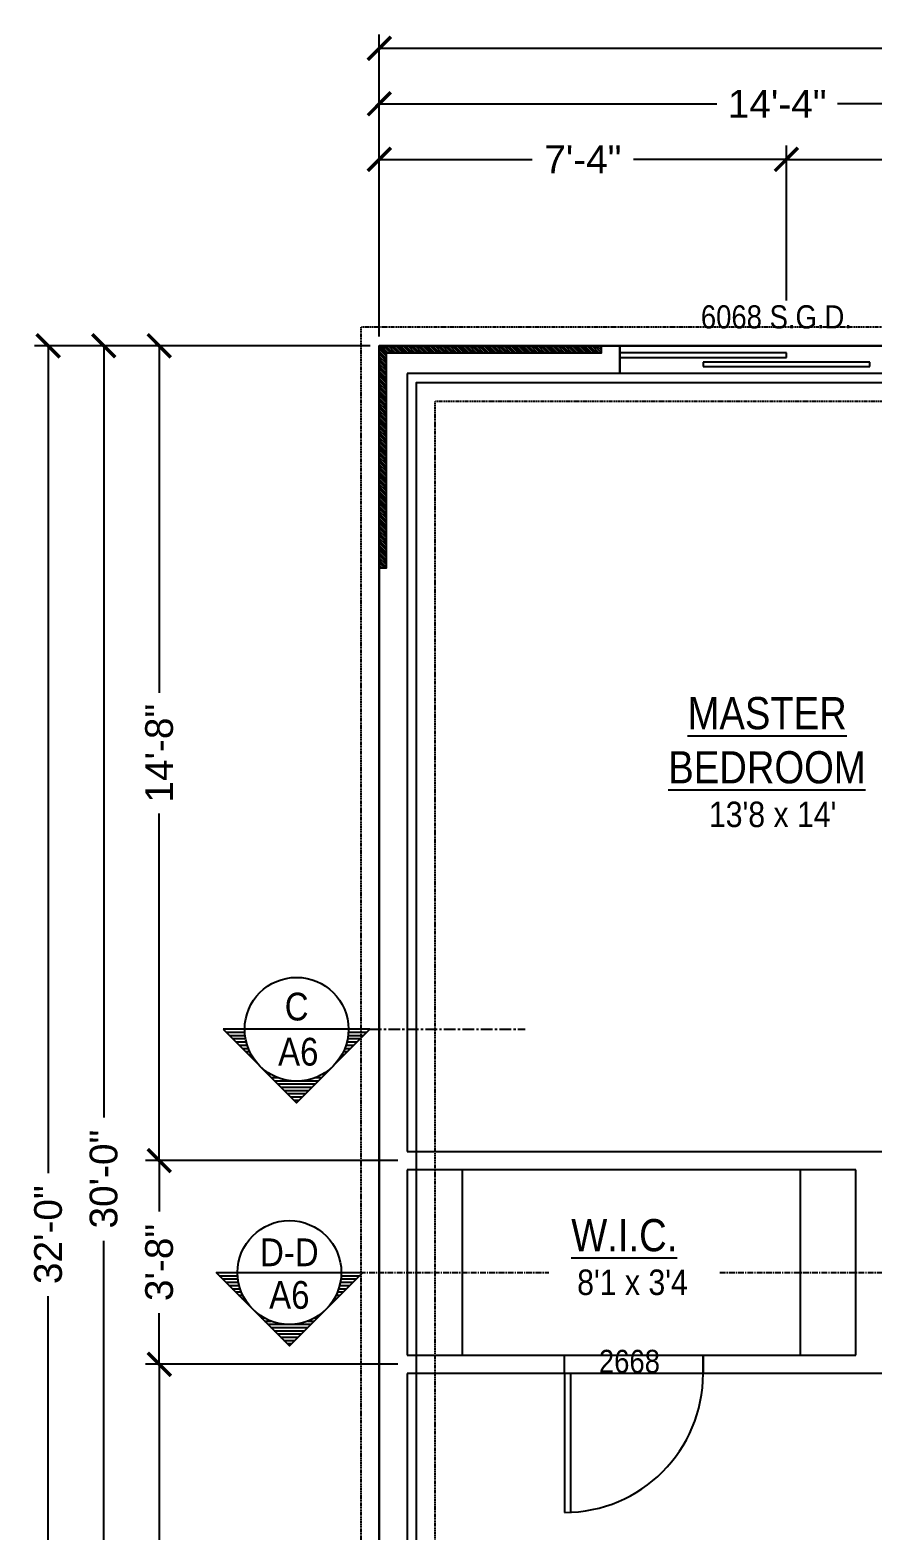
# Model space of a CAD drawing. Header units: millimetres. Extents: x -724 to 239, y -496 to 416.
# Drawn here: x -724.3 to -542.3, y 91.4 to 415.6 of the extents above; entities that cross this region are included whole.
import ezdxf
from ezdxf.enums import TextEntityAlignment as Align

# ---------------------------------------------------------------- set-up
doc = ezdxf.new("R2010")
doc.units = ezdxf.units.MM
for name, pattern in [('CENTER', [2, 1.25, -0.25, 0.25, -0.25]), ('CENTERX2', [4, 2.5, -0.5, 0.5, -0.5]), ('xref-Bishop-Overland-08$0$DASHED2', [0.375, 0.25, -0.125])]:
    doc.linetypes.add(name, pattern=pattern)
for name, color, linetype in [('A-DIMS-1', 152, 'Continuous'), ('A-NOTE', 4, 'Continuous'), ('A-TEXT', 4, 'Continuous'), ('xref-Bishop-Overland-08$0$A-CASE-1', 3, 'Continuous'), ('xref-Bishop-Overland-08$0$A-FOOTPRINT', 5, 'Continuous'), ('xref-Bishop-Overland-08$0$A-HEADER', 30, 'Continuous'), ('xref-Bishop-Overland-08$0$A-OPENING', 1, 'Continuous'), ('xref-Bishop-Overland-08$0$A-WALL', 54, 'Continuous'), ('xref-Bishop-Overland-08$0$S-FOOTER', 9, 'xref-Bishop-Overland-08$0$DASHED2'), ('xref-Bishop-Overland-08$0$S-STEM-WALL', 8, 'Continuous')]:
    doc.layers.add(name, color=color, linetype=linetype)
doc.styles.get("Standard").update_dxf_attribs({"font": 'arial.ttf'})
doc.dimstyles.new('ARCHARR', dxfattribs={"dimscale": 32, "dimtxt": 0.1875, "dimasz": 0.15625, "dimexe": 0.09375, "dimexo": 0.0625, "dimgap": 0.09375, "dimtad": 0, "dimdec": 5, "dimzin": 3, "dimdsep": 46, "dimlunit": 4, "dimtxsty": 'Standard', "dimblk": 'ARCHTICK', "dimcen": 0.09375, "dimclrt": 4, "dimadec": 5, "dimazin": 0, "dimtfac": 0.75, "dimtdec": 5, "dimtix": 1, "dimtofl": 0, "dimtmove": 2, "dimatfit": 3, "dimldrblk": 'archarrow', "dimfxl": 1, "dimtolj": 1, "dimtzin": 3, "dimarcsym": 0})

# ---------------------------------------------------------------- blocks, each defined once
blk = doc.blocks.new('_ArchTick')
at = {"color": 0, "linetype": 'ByBlock', "const_width": 0.15}
blk.add_lwpolyline([(-0.5, -0.5), (0.5, 0.5)], dxfattribs=at)
blk = doc.blocks.new('*D112')
at = {"layer": 'A-DIMS-1', "color": 0, "lineweight": -2}
for p, q in [((-650.77, 347.37), (-711.34, 347.37)), ((-708.34, 347.37), (-708.34, 180.67)), ((-708.34, -12.63), (-708.34, 154.06)), ((-650.77, -12.63), (-711.34, -12.63))]:
    blk.add_line(p, q, dxfattribs=at)
at = {"layer": 'Defpoints', "color": 0}
for p in [(-708.34, 347.37), (-648.77, 347.37), (-648.77, -12.63)]:
    blk.add_point(p, dxfattribs=at)
at = {"layer": 'A-DIMS-1', "color": 0, "lineweight": -2, "xscale": 5, "yscale": 5, "zscale": 5}
for p, rotation in [((-708.34, 347.37), 90), ((-708.34, -12.63), 270)]:
    blk.add_blockref('_ArchTick', p, dxfattribs=dict(at, rotation=rotation))
at = {"layer": 'A-DIMS-1', "color": 4, "insert": (-708.34, 167.37), "char_height": 6, "attachment_point": 5, "rotation": 90}
blk.add_mtext('\\A1;30\'-0"', dxfattribs=at)
blk = doc.blocks.new('archarrow')
for p, q in [((0, 0), (-0.988, 0.858)), ((-0.086, 0), (-0.988, 0.757)), ((-0.172, 0), (-0.988, 0.659)), ((0, 0), (-1.739, 0)), ((-0.172, 0), (-0.988, -0.659)), ((-0.086, 0), (-0.988, -0.757)), ((0, 0), (-0.988, -0.858))]:
    blk.add_line(p, q)
blk = doc.blocks.new('*D114')
at = {"layer": 'A-DIMS-1', "color": 0, "lineweight": -2}
for p, q in [((-650.77, 347.37), (-723.34, 347.37)), ((-720.34, 347.37), (-720.34, 168.67)), ((-720.34, -36.63), (-720.34, 142.06)), ((-484.77, -36.63), (-723.34, -36.63))]:
    blk.add_line(p, q, dxfattribs=at)
at = {"layer": 'Defpoints', "color": 0}
for p in [(-648.77, 347.37), (-720.34, -36.63), (-482.77, -36.63)]:
    blk.add_point(p, dxfattribs=at)
at = {"layer": 'A-DIMS-1', "color": 0, "lineweight": -2, "xscale": 5, "yscale": 5, "zscale": 5}
for p, rotation in [((-720.34, 347.37), 90), ((-720.34, -36.63), 270)]:
    blk.add_blockref('_ArchTick', p, dxfattribs=dict(at, rotation=rotation))
at = {"layer": 'A-DIMS-1', "color": 4, "insert": (-720.34, 155.37), "char_height": 6, "attachment_point": 5, "rotation": 90}
blk.add_mtext('\\A1;32\'-0"', dxfattribs=at)
blk = doc.blocks.new('*D115')
at = {"layer": 'A-DIMS-1', "color": 0, "lineweight": -2}
for p, q in [((-644.77, 127.37), (-699.34, 127.37)), ((-696.34, 127.37), (-696.34, 70.39)), ((-696.34, -12.63), (-696.34, 44.34)), ((-650.77, -12.63), (-699.34, -12.63))]:
    blk.add_line(p, q, dxfattribs=at)
at = {"layer": 'Defpoints', "color": 0}
for p in [(-696.34, 127.37), (-642.77, 127.37), (-648.77, -12.63)]:
    blk.add_point(p, dxfattribs=at)
at = {"layer": 'A-DIMS-1', "color": 0, "lineweight": -2, "xscale": 5, "yscale": 5, "zscale": 5}
for p, rotation in [((-696.34, 127.37), 90), ((-696.34, -12.63), 270)]:
    blk.add_blockref('_ArchTick', p, dxfattribs=dict(at, rotation=rotation))
at = {"layer": 'A-DIMS-1', "color": 4, "insert": (-696.34, 57.37), "char_height": 6, "attachment_point": 5, "rotation": 90}
blk.add_mtext('\\A1;11\'-8"', dxfattribs=at)
blk = doc.blocks.new('*D116')
at = {"layer": 'A-DIMS-1', "color": 0, "lineweight": -2}
for p, q in [((-644.77, 171.37), (-699.34, 171.37)), ((-696.34, 171.37), (-696.34, 160.34)), ((-696.34, 127.37), (-696.34, 138.39)), ((-644.77, 127.37), (-699.34, 127.37))]:
    blk.add_line(p, q, dxfattribs=at)
at = {"layer": 'Defpoints', "color": 0}
for p in [(-696.34, 171.37), (-642.77, 171.37), (-642.77, 127.37)]:
    blk.add_point(p, dxfattribs=at)
at = {"layer": 'A-DIMS-1', "color": 0, "lineweight": -2, "xscale": 5, "yscale": 5, "zscale": 5}
for p, rotation in [((-696.34, 171.37), 90), ((-696.34, 127.37), 270)]:
    blk.add_blockref('_ArchTick', p, dxfattribs=dict(at, rotation=rotation))
at = {"layer": 'A-DIMS-1', "color": 4, "insert": (-696.34, 149.37), "char_height": 6, "attachment_point": 5, "rotation": 90}
blk.add_mtext('\\A1;3\'-8"', dxfattribs=at)
blk = doc.blocks.new('*D117')
at = {"layer": 'A-DIMS-1', "color": 0, "lineweight": -2}
for p, q in [((-650.77, 347.37), (-699.34, 347.37)), ((-696.34, 347.37), (-696.34, 272.39)), ((-696.34, 171.37), (-696.34, 246.34)), ((-644.77, 171.37), (-699.34, 171.37))]:
    blk.add_line(p, q, dxfattribs=at)
at = {"layer": 'Defpoints', "color": 0}
for p in [(-696.34, 347.37), (-648.77, 347.37), (-642.77, 171.37)]:
    blk.add_point(p, dxfattribs=at)
at = {"layer": 'A-DIMS-1', "color": 0, "lineweight": -2, "xscale": 5, "yscale": 5, "zscale": 5}
for p, rotation in [((-696.34, 347.37), 90), ((-696.34, 171.37), 270)]:
    blk.add_blockref('_ArchTick', p, dxfattribs=dict(at, rotation=rotation))
at = {"layer": 'A-DIMS-1', "color": 4, "insert": (-696.34, 259.37), "char_height": 6, "attachment_point": 5, "rotation": 90}
blk.add_mtext('\\A1;14\'-8"', dxfattribs=at)
blk = doc.blocks.new('*D121')
at = {"layer": 'A-DIMS-1', "color": 0, "lineweight": -2}
for p, q in [((-648.77, 349.37), (-648.77, 402.64)), ((-476.77, 345.37), (-476.77, 402.64)), ((-648.77, 399.64), (-575.8, 399.64)), ((-476.77, 399.64), (-549.75, 399.64))]:
    blk.add_line(p, q, dxfattribs=at)
at = {"layer": 'Defpoints', "color": 0}
for p in [(-648.77, 399.64), (-648.77, 347.37), (-476.77, 343.37)]:
    blk.add_point(p, dxfattribs=at)
at = {"layer": 'A-DIMS-1', "color": 0, "lineweight": -2, "xscale": 5, "yscale": 5, "zscale": 5, "rotation": 180}
blk.add_blockref('_ArchTick', (-648.77, 399.64), dxfattribs=at)
at = {"layer": 'A-DIMS-1', "color": 0, "lineweight": -2, "xscale": 5, "yscale": 5, "zscale": 5}
blk.add_blockref('_ArchTick', (-476.77, 399.64), dxfattribs=at)
at = {"layer": 'A-DIMS-1', "color": 4, "insert": (-562.77, 399.64), "char_height": 6, "attachment_point": 5}
blk.add_mtext('\\A1;14\'-4"', dxfattribs=at)
blk = doc.blocks.new('*D126')
at = {"layer": 'A-DIMS-1', "color": 0, "lineweight": -2}
for p, q in [((-560.77, 357.12), (-560.77, 390.64)), ((-476.77, 345.37), (-476.77, 390.64)), ((-560.77, 387.64), (-529.72, 387.64)), ((-476.77, 387.64), (-507.82, 387.64))]:
    blk.add_line(p, q, dxfattribs=at)
at = {"layer": 'Defpoints', "color": 0}
for p in [(-560.77, 387.64), (-560.77, 355.12), (-476.77, 343.37)]:
    blk.add_point(p, dxfattribs=at)
at = {"layer": 'A-DIMS-1', "color": 0, "lineweight": -2, "xscale": 5, "yscale": 5, "zscale": 5, "rotation": 180}
blk.add_blockref('_ArchTick', (-560.77, 387.64), dxfattribs=at)
at = {"layer": 'A-DIMS-1', "color": 0, "lineweight": -2, "xscale": 5, "yscale": 5, "zscale": 5}
blk.add_blockref('_ArchTick', (-476.77, 387.64), dxfattribs=at)
at = {"layer": 'A-DIMS-1', "color": 4, "insert": (-518.77, 387.64), "char_height": 6, "attachment_point": 5}
blk.add_mtext('\\A1;7\'-0"', dxfattribs=at)
blk = doc.blocks.new('*D127')
at = {"layer": 'A-DIMS-1', "color": 0, "lineweight": -2}
for p, q in [((-648.77, 349.37), (-648.77, 390.64)), ((-560.77, 357.12), (-560.77, 390.64)), ((-648.77, 387.64), (-615.72, 387.64)), ((-560.77, 387.64), (-593.82, 387.64))]:
    blk.add_line(p, q, dxfattribs=at)
at = {"layer": 'Defpoints', "color": 0}
for p in [(-648.77, 387.64), (-560.77, 355.12), (-648.77, 347.37)]:
    blk.add_point(p, dxfattribs=at)
at = {"layer": 'A-DIMS-1', "color": 0, "lineweight": -2, "xscale": 5, "yscale": 5, "zscale": 5, "rotation": 180}
blk.add_blockref('_ArchTick', (-648.77, 387.64), dxfattribs=at)
at = {"layer": 'A-DIMS-1', "color": 0, "lineweight": -2, "xscale": 5, "yscale": 5, "zscale": 5}
blk.add_blockref('_ArchTick', (-560.77, 387.64), dxfattribs=at)
at = {"layer": 'A-DIMS-1', "color": 4, "insert": (-604.77, 387.64), "char_height": 6, "attachment_point": 5}
blk.add_mtext('\\A1;7\'-4"', dxfattribs=at)
blk = doc.blocks.new('*D128')
at = {"layer": 'A-DIMS-1', "color": 0, "lineweight": -2}
for p, q in [((-648.77, 349.37), (-648.77, 414.64)), ((47.23, 349.37), (47.23, 414.64)), ((-648.77, 411.64), (-314.08, 411.64)), ((47.23, 411.64), (-287.47, 411.64))]:
    blk.add_line(p, q, dxfattribs=at)
at = {"layer": 'Defpoints', "color": 0}
for p in [(-648.77, 411.64), (-648.77, 347.37), (47.23, 347.37)]:
    blk.add_point(p, dxfattribs=at)
at = {"layer": 'A-DIMS-1', "color": 0, "lineweight": -2, "xscale": 5, "yscale": 5, "zscale": 5, "rotation": 180}
blk.add_blockref('_ArchTick', (-648.77, 411.64), dxfattribs=at)
at = {"layer": 'A-DIMS-1', "color": 0, "lineweight": -2, "xscale": 5, "yscale": 5, "zscale": 5}
blk.add_blockref('_ArchTick', (47.23, 411.64), dxfattribs=at)
at = {"layer": 'A-DIMS-1', "color": 4, "insert": (-300.77, 411.64), "char_height": 6, "attachment_point": 5}
blk.add_mtext('\\A1;58\'-0"', dxfattribs=at)

msp = doc.modelspace()

# ---------------------------------------------------------------- hatches: boundary and pattern name
at = {"layer": 'A-DIMS-1'}
h = msp.add_hatch(dxfattribs=at)
h.set_pattern_fill('ANSI31', color=256, scale=3, style=0)
h.set_pattern_definition([(135, (47.22707, -1673.55493), (0.26516504, 0.26516504), [])])
h.paths.add_polyline_path([(-648.772926, 347.367132), (-600.772926, 347.367132), (-600.772926, 345.867132), (-647.272926, 345.867132)])
h.paths.add_polyline_path([(-648.772926, 347.367132), (-647.272926, 345.867132), (-647.272926, 299.367132), (-648.772926, 299.367132)])

# ---------------------------------------------------------------- linework, layer by layer
for p, q in [((-600.772926, 347.367132), (-648.772926, 347.367132)), ((-648.772926, 347.367132), (-648.772926, 299.367132))]:
    msp.add_line(p, q, dxfattribs=at)
at = {"layer": 'A-DIMS-1', "linetype": 'CENTER'}
for p, q in [((-656.992311, 147.196755), (-612.149612, 147.196755)), ((-575.200944, 147.196755), (-524.271694, 147.196755))]:
    msp.add_line(p, q, dxfattribs=at)
at = {"layer": 'A-DIMS-1'}
for points in [[(-648.772926, 347.367132), (-647.272926, 345.867132), (-647.272926, 299.367132), (-648.772926, 299.367132)], [(-647.272926, 345.867132), (-600.772926, 345.867132), (-600.772926, 347.367132)]]:
    msp.add_lwpolyline(points, dxfattribs=at)
at = {"layer": 'A-NOTE'}
for p, q in [((-677.865511, 199.732183), (-682.509961, 199.732183)), ((-677.843747, 199.033899), (-681.811677, 199.033899)), ((-677.778198, 198.335616), (-681.113394, 198.335616)), ((-655.440124, 199.732183), (-677.865511, 199.732183)), ((-652.192241, 198.335616), (-655.527436, 198.335616)), ((-651.493957, 199.033899), (-655.461888, 199.033899)), ((-650.795674, 199.732183), (-655.440124, 199.732183)), ((-677.668084, 197.637332), (-680.41511, 197.637332)), ((-677.512049, 196.939049), (-679.716827, 196.939049)), ((-677.308074, 196.240765), (-679.018543, 196.240765)), ((-677.053342, 195.542482), (-678.32026, 195.542482)), ((-676.744007, 194.844198), (-677.621976, 194.844198)), ((-655.683659, 194.844198), (-656.561628, 194.844198)), ((-654.985375, 195.542482), (-656.252293, 195.542482)), ((-654.287092, 196.240765), (-655.99756, 196.240765)), ((-653.588808, 196.939049), (-655.793586, 196.939049)), ((-652.890525, 197.637332), (-655.637551, 197.637332)), ((-676.37486, 194.145914), (-676.923692, 194.145914)), ((-675.938769, 193.447631), (-676.225409, 193.447631)), ((-675.425759, 192.749347), (-675.527125, 192.749347)), ((-674.821349, 192.051064), (-674.828842, 192.051064)), ((-674.103328, 191.35278), (-674.130558, 191.35278)), ((-659.175077, 191.35278), (-659.202307, 191.35278)), ((-658.476793, 192.051064), (-658.484286, 192.051064)), ((-657.77851, 192.749347), (-657.879876, 192.749347)), ((-657.080226, 193.447631), (-657.366865, 193.447631)), ((-656.381942, 194.145914), (-656.930775, 194.145914)), ((-673.234619, 190.654497), (-673.432275, 190.654497)), ((-672.144166, 189.956213), (-672.733991, 189.956213)), ((-670.654631, 189.257929), (-672.035707, 189.257929)), ((-661.968211, 188.559646), (-671.337424, 188.559646)), ((-661.269927, 189.257929), (-662.651003, 189.257929)), ((-660.571644, 189.956213), (-661.161468, 189.956213)), ((-659.87336, 190.654497), (-660.071016, 190.654497)), ((-662.666494, 187.861362), (-670.63914, 187.861362)), ((-663.364778, 187.163079), (-669.940857, 187.163079)), ((-664.063062, 186.464795), (-669.242573, 186.464795)), ((-664.761345, 185.766512), (-668.54429, 185.766512)), ((-665.459629, 185.068228), (-667.846006, 185.068228)), ((-666.157912, 184.369945), (-667.147722, 184.369945)), ((-684.062148, 147.196755), (-679.417699, 147.196755)), ((-683.363865, 146.498472), (-679.395934, 146.498472)), ((-679.417699, 147.196755), (-656.992311, 147.196755)), ((-657.014075, 146.498472), (-653.046145, 146.498472)), ((-656.992311, 147.196755), (-652.347861, 147.196755)), ((-682.665581, 145.800188), (-679.330386, 145.800188)), ((-681.967298, 145.101905), (-679.220272, 145.101905)), ((-681.269014, 144.403621), (-679.064236, 144.403621)), ((-680.570731, 143.705337), (-678.860262, 143.705337)), ((-679.872447, 143.007054), (-678.605529, 143.007054)), ((-657.804481, 143.007054), (-656.537563, 143.007054)), ((-657.549748, 143.705337), (-655.839279, 143.705337)), ((-657.345774, 144.403621), (-655.140996, 144.403621)), ((-657.189738, 145.101905), (-654.442712, 145.101905)), ((-657.079624, 145.800188), (-653.744428, 145.800188)), ((-679.174163, 142.30877), (-678.296194, 142.30877)), ((-678.47588, 141.610487), (-677.927047, 141.610487)), ((-677.777596, 140.912203), (-677.490957, 140.912203)), ((-677.079313, 140.21392), (-676.977947, 140.21392)), ((-676.381029, 139.515636), (-676.373536, 139.515636)), ((-660.036473, 139.515636), (-660.028981, 139.515636)), ((-659.432063, 140.21392), (-659.330697, 140.21392)), ((-658.919053, 140.912203), (-658.632413, 140.912203)), ((-658.482963, 141.610487), (-657.93413, 141.610487)), ((-658.113815, 142.30877), (-657.235846, 142.30877)), ((-675.682746, 138.817352), (-675.655516, 138.817352)), ((-674.984462, 138.119069), (-674.786806, 138.119069)), ((-674.286178, 137.420785), (-673.696354, 137.420785)), ((-673.587895, 136.722502), (-672.206819, 136.722502)), ((-664.203191, 136.722502), (-662.822115, 136.722502)), ((-662.713656, 137.420785), (-662.123831, 137.420785)), ((-661.623203, 138.119069), (-661.425548, 138.119069)), ((-660.754494, 138.817352), (-660.727264, 138.817352)), ((-672.889611, 136.024218), (-663.520398, 136.024218)), ((-672.191328, 135.325935), (-664.218682, 135.325935)), ((-671.493044, 134.627651), (-664.916966, 134.627651)), ((-670.794761, 133.929368), (-665.615249, 133.929368)), ((-670.096477, 133.231084), (-666.313533, 133.231084)), ((-669.398194, 132.5328), (-667.011816, 132.5328)), ((-668.69991, 131.834517), (-667.7101, 131.834517))]:
    msp.add_line(p, q, dxfattribs=at)
at = {"layer": 'A-NOTE', "linetype": 'CENTERX2'}
msp.add_line((-650.795674, 199.732183), (-617.219835, 199.732183), dxfattribs=at)
at = {"layer": 'A-NOTE'}
for points in [[(-682.509961, 199.732183), (-666.652817, 183.875039), (-650.795674, 199.732183)], [(-652.347861, 147.196755), (-668.205005, 131.339612), (-684.062148, 147.196755)]]:
    msp.add_lwpolyline(points, dxfattribs=at)
for centre in [(-666.652817, 199.732183), (-668.205005, 147.196755)]:
    msp.add_circle(centre, 11.212694, dxfattribs=at)
at = {"layer": 'xref-Bishop-Overland-08$0$A-CASE-1'}
for p, q in [((-630.772926, 129.367132), (-630.772926, 169.367132)), ((-557.772926, 169.367132), (-557.772926, 129.367132))]:
    msp.add_line(p, q, dxfattribs=at)
at = {"layer": 'xref-Bishop-Overland-08$0$A-FOOTPRINT'}
msp.add_lwpolyline([(47.227074, 39.367132), (47.227074, 347.367132), (-194.772926, 347.367132), (-194.772926, 347.367132), (-246.772926, 347.367132), (-246.772926, 347.367132), (-648.772926, 347.367132), (-648.772926, -12.632868), (-482.772926, -12.632868), (-482.772926, -36.632868), (-332.772926, -36.632868), (-332.772926, -12.632868), (-304.772926, -12.632868), (-304.772926, 39.367132), (-218.772926, 39.367132), (-149.014459, 39.367132)], close=True, dxfattribs=at)
at = {"layer": 'xref-Bishop-Overland-08$0$A-HEADER'}
for points in [[(-524.772926, 341.367132), (-596.772926, 341.367132), (-596.772926, 347.367132), (-524.772926, 347.367132)], [(-578.772926, 125.367132), (-608.772926, 125.367132), (-608.772926, 129.367132), (-578.772926, 129.367132)]]:
    msp.add_lwpolyline(points, close=True, dxfattribs=at)
at = {"layer": 'xref-Bishop-Overland-08$0$A-OPENING'}
for p, q in [((-524.772926, 347.367132), (-596.772926, 347.367132)), ((-596.772926, 347.367132), (-596.772926, 341.367132)), ((-560.772926, 345.867132), (-596.772926, 345.867132)), ((-596.772926, 345.867132), (-596.772926, 344.867132)), ((-596.772926, 344.867132), (-560.772926, 344.867132)), ((-542.772926, 343.867132), (-578.772926, 343.867132)), ((-578.772926, 343.867132), (-578.772926, 342.867132)), ((-560.772926, 344.867132), (-560.772926, 345.867132)), ((-542.772926, 342.867132), (-542.772926, 343.867132)), ((-578.772926, 342.867132), (-542.772926, 342.867132)), ((-608.772926, 125.367132), (-608.772926, 129.367132)), ((-578.772926, 125.367132), (-578.772926, 129.367132)), ((-608.772926, 125.367132), (-608.772926, 95.367132)), ((-607.397926, 125.367132), (-608.772926, 125.367132)), ((-607.397926, 95.367132), (-607.397926, 125.367132))]:
    msp.add_line(p, q, dxfattribs=at)
msp.add_arc((-608.772926, 125.367132), 30, 270, 0, dxfattribs=at)
at = {"layer": 'xref-Bishop-Overland-08$0$A-WALL'}
for p, q in [((-648.772926, -12.632868), (-648.772926, 347.367132)), ((-648.772926, 347.367132), (-596.772926, 347.367132)), ((-642.772926, 341.367132), (-642.772926, 173.367132)), ((-596.772926, 341.367132), (-642.772926, 341.367132)), ((-642.772926, 173.367132), (-512.272926, 173.367132)), ((-545.772926, 169.367132), (-642.772926, 169.367132)), ((-642.772926, 169.367132), (-642.772926, 129.367132)), ((-545.772926, 129.367132), (-545.772926, 169.367132)), ((-642.772926, 129.367132), (-608.772926, 129.367132)), ((-578.772926, 129.367132), (-545.772926, 129.367132)), ((-642.772926, 125.367132), (-642.772926, -6.632868)), ((-608.772926, 125.367132), (-642.772926, 125.367132)), ((-514.272926, 125.367132), (-578.772926, 125.367132))]:
    msp.add_line(p, q, dxfattribs=at)
at = {"layer": 'xref-Bishop-Overland-08$0$S-FOOTER'}
for p, q in [((-636.772926, 335.367132), (-636.772926, -0.632868)), ((35.227074, 335.367132), (-636.772926, 335.367132))]:
    msp.add_line(p, q, dxfattribs=at)
for points in [[(51.227074, 181.367132), (51.227074, 351.367132), (-190.772926, 351.367132), (-190.772926, 351.367132), (-250.772926, 351.367132), (-250.772926, 351.367132), (-652.772926, 351.367132), (-652.772926, 181.367132)], [(-652.772926, 181.367132), (-652.772926, -16.632868), (-486.772926, -16.632868), (-486.772926, -40.632868), (-328.772926, -40.632868), (-328.772926, -16.632868), (-300.772926, -16.632868), (-300.772926, 35.367132)]]:
    msp.add_lwpolyline(points, dxfattribs=at)
at = {"layer": 'xref-Bishop-Overland-08$0$S-STEM-WALL'}
for points in [[(-530.772926, 347.367132), (-648.772926, 347.367132), (-648.772926, -12.632868), (-482.772926, -12.632868), (-482.772926, -36.632868), (-332.772926, -36.632868), (-332.772926, -12.632868), (-304.772926, -12.632868), (-304.772926, 39.367132), (-218.772926, 39.367132), (-218.772926, -216.632868), (47.227074, -216.632868), (47.227074, -12.632868)], [(-202.772926, 339.367132), (-640.772926, 339.367132), (-640.772926, -4.632868), (-474.772926, -4.632868), (-474.772926, -28.632868), (-340.772926, -28.632868), (-340.772926, -4.632868), (-312.772926, -4.632868), (-312.772926, 47.367132), (-210.772926, 47.367132)]]:
    msp.add_lwpolyline(points, dxfattribs=at)

# ---------------------------------------------------------------- texts
at = {"layer": 'A-NOTE', "width": 0.85}
for s, height, p in [('%%uMASTER', 6.953126, (-564.932933, 268.020409)), ('%%uBEDROOM', 6.953126, (-564.975773, 256.329898)), ("13'8 x 14'", 5.5, (-563.750332, 246.156555)), ('C', 6, (-666.639772, 204.637068)), ('A6', 6, (-666.288048, 194.892387)), ('%%uW.I.C.', 6.953126, (-595.818278, 155.26399)), ('D-D', 6, (-668.21805, 151.561054)), ("8'1 x 3'4", 5.5, (-594.045231, 145.090648)), ('A6', 6, (-668.21805, 142.35696))]:
    msp.add_text(s, height=height, dxfattribs=at).set_placement(p, align=Align.MIDDLE_CENTER)
at = {"layer": 'A-TEXT', "width": 0.85}
for s, p in [('6068 S.G.D.', (-562.932887, 353.619432)), ('2668', (-594.708041, 127.998012))]:
    msp.add_text(s, height=5, dxfattribs=at).set_placement(p, align=Align.MIDDLE_CENTER)

# ---------------------------------------------------------------- dimensions: what is measured, and where the dimension line sits
at = {"layer": 'A-DIMS-1'}
for base, p1, p2, angle, picture, middle in [((-648.772926, 411.640127), (47.227074, 347.367132), (-648.772926, 347.367132), 180, '*D128', (-300.772926, 411.640127)), ((-648.772926, 399.640127), (-476.772926, 343.367132), (-648.772926, 347.367132), 180, '*D121', (-562.772926, 399.640127)), ((-648.772926, 387.640127), (-560.772926, 355.117221), (-648.772926, 347.367132), 180, '*D127', (-604.772926, 387.640127)), ((-560.772926, 387.640127), (-476.772926, 343.367132), (-560.772926, 355.117221), 180, '*D126', (-518.772926, 387.640127)), ((-720.340013, -36.632868), (-648.772926, 347.367132), (-482.772926, -36.632868), 90, '*D114', (-720.340013, 155.367132)), ((-708.340013, 347.367132), (-648.772926, -12.632868), (-648.772926, 347.367132), 90, '*D112', (-708.340013, 167.367132)), ((-696.340013, 347.367132), (-642.772926, 171.367132), (-648.772926, 347.367132), 90, '*D117', (-696.340013, 259.367132)), ((-696.340013, 171.367132), (-642.772926, 127.367132), (-642.772926, 171.367132), 90, '*D116', (-696.340013, 149.367132)), ((-696.340013, 127.367132), (-648.772926, -12.632868), (-642.772926, 127.367132), 90, '*D115', (-696.340013, 57.367132))]:
    dim = msp.add_linear_dim(base=base, p1=p1, p2=p2, angle=angle, dimstyle='ARCHARR', dxfattribs=at)
    dim.commit()
    dim.dimension.update_dxf_attribs({"geometry": picture, "text_midpoint": middle})

doc.saveas('drawing.dxf')
